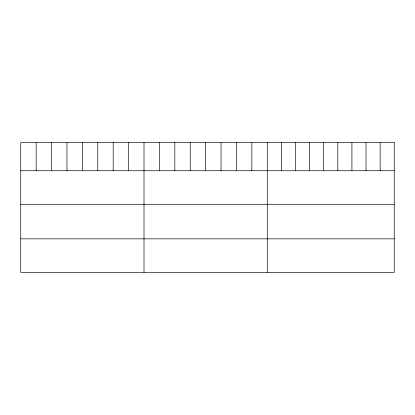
<?xml version="1.0" encoding="UTF-8"?>
<svg xmlns="http://www.w3.org/2000/svg" width="415" height="415" viewBox="0 0 415 415"><rect width="100%" height="100%" fill="white"/><g stroke="black" fill="none" stroke-linecap="round" stroke-linejoin="round"><path stroke-width="0.62" d="M20.75 170.736L394.25 170.736M20.75 204.284L394.25 204.284M20.75 238.843L394.25 238.843M380.14 142.615L380.14 170.736M366.03 142.615L366.03 170.736M351.92 142.615L351.92 170.736M337.81 142.615L337.81 170.736M323.7 142.615L323.7 170.736M309.59 142.615L309.59 170.736M295.48 142.615L295.48 170.736M281.37 142.615L281.37 170.736M267.26 142.615L267.26 272.385M251.853 142.615L251.853 170.736M236.446 142.615L236.446 170.736M221.039 142.615L221.039 170.736M205.632 142.615L205.632 170.736M190.226 142.615L190.226 170.736M174.819 142.615L174.819 170.736M159.412 142.615L159.412 170.736M144.005 142.615L144.005 272.385M128.598 142.615L128.598 170.736M113.191 142.615L113.191 170.736M97.784 142.615L97.784 170.736M82.378 142.615L82.378 170.736M66.971 142.615L66.971 170.736M51.564 142.615L51.564 170.736M36.157 142.615L36.157 170.736M394.25 142.615L20.75 142.615L20.75 272.385L394.25 272.385L394.25 142.615"/></g></svg>
